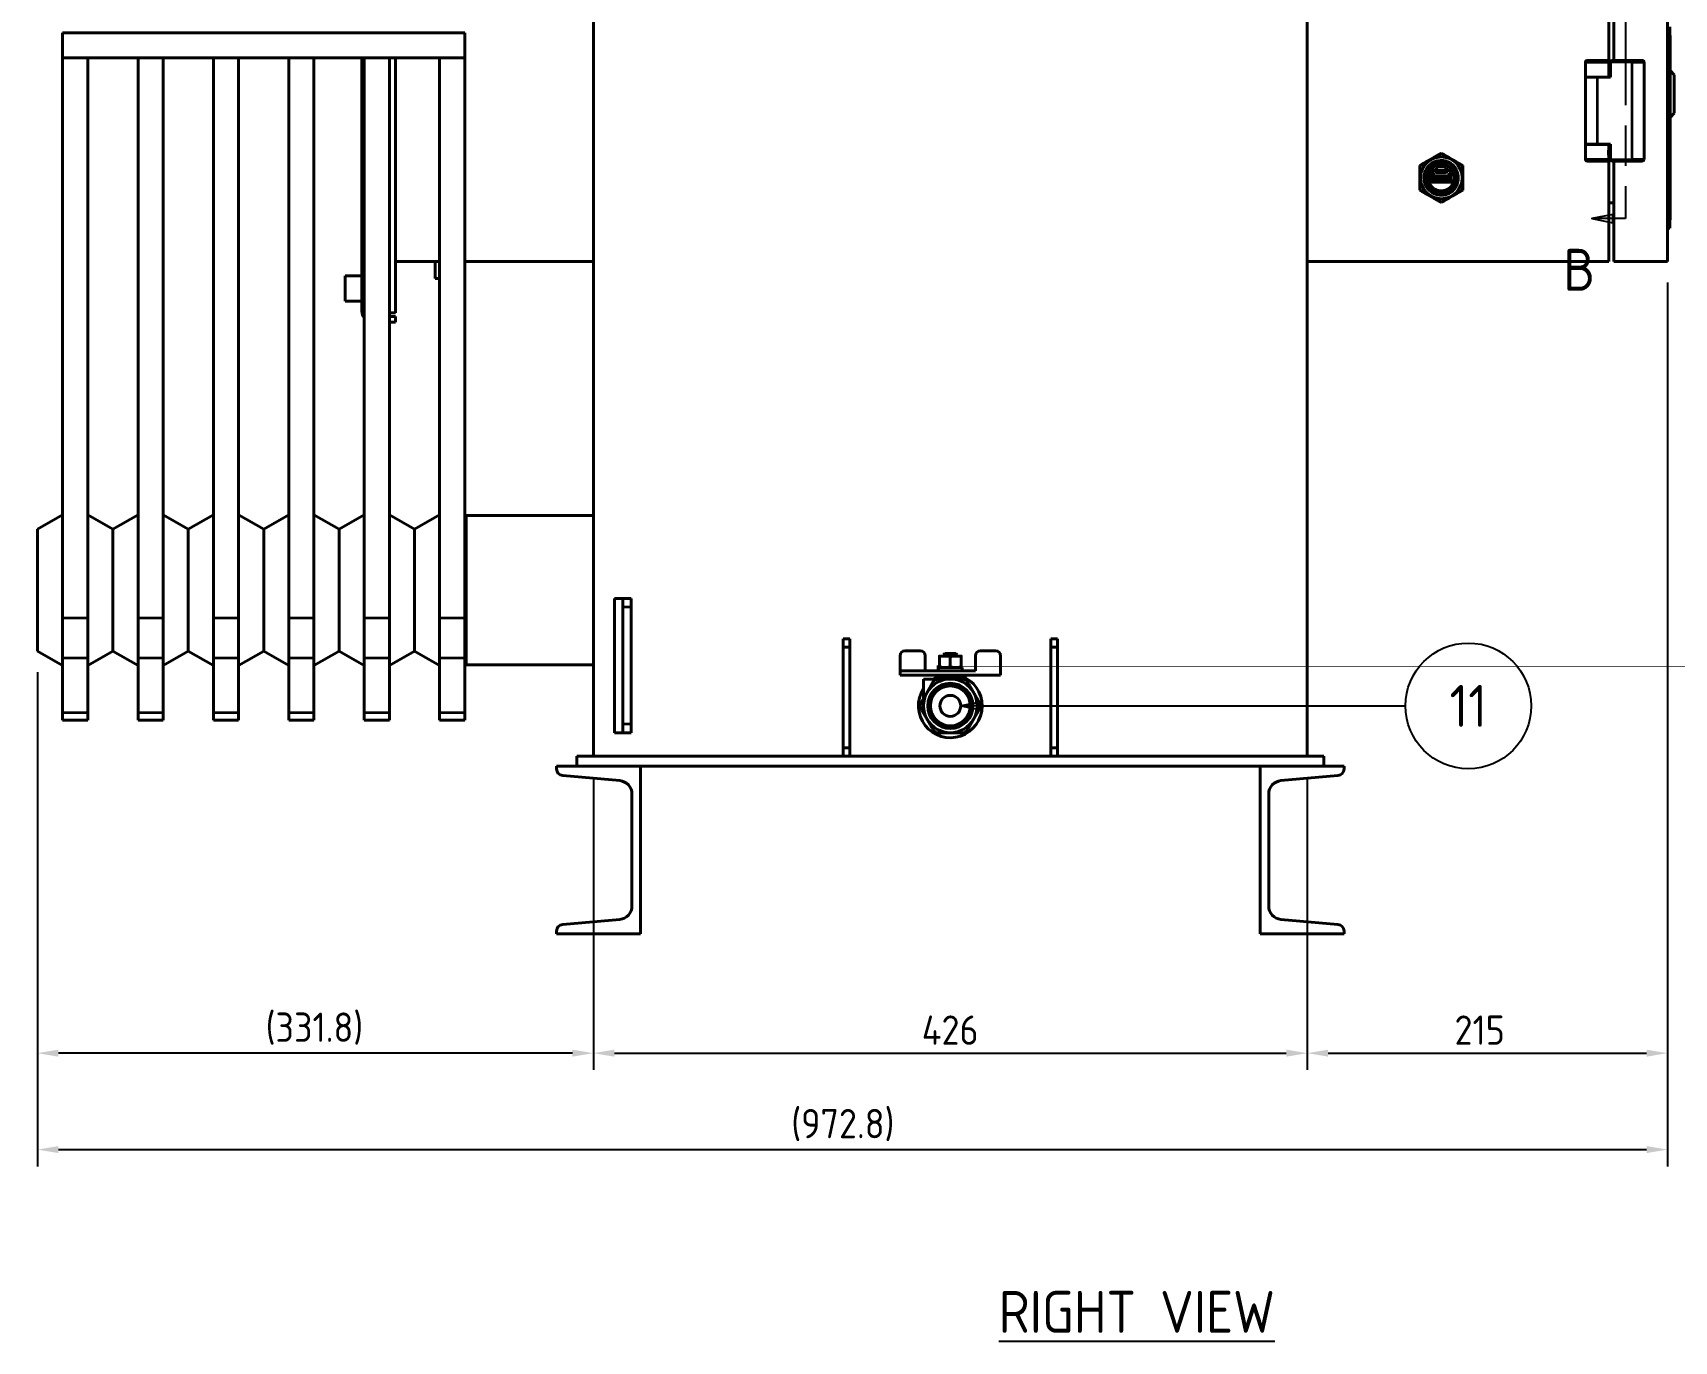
# Model space of a CAD drawing. Header units: millimetres. Extents: x 0 to 5945, y 0 to 4205.
# Drawn here: x 3195 to 4174, y 1000 to 1780 of the extents above; entities that cross this region are included whole.
import ezdxf

# ---------------------------------------------------------------- set-up
doc = ezdxf.new("R2010")
doc.units = ezdxf.units.MM
doc.header["$LTSCALE"] = 5
doc.linetypes.add('CHAIN', pattern=[0.3543, 0.2362, -0.0295, 0.0591, -0.0295])
doc.linetypes.add('DOUBLE_DASH_CHAIN', pattern=[1.2403, 0.6614, -0.0827, 0.1654, -0.0827, 0.1654, -0.0827])
for name, color, linetype, lineweight in [('가시적인 것(ISO)', 3, 'Continuous', 40), ('가시적인 좁은 것(ISO)', 3, 'Continuous', 35), ('기호(ISO)', 5, 'Continuous', 25), ('단면선(ISO)', 7, 'CHAIN', 25), ('치수(ISO)', 2, 'Continuous', 25)]:
    doc.layers.add(name, color=color, linetype=linetype, lineweight=lineweight)
doc.styles.add('문자 텍스트_PSTEK_POSCO', font='isocp.shx')
doc.styles.add('부품번호텍스트_PSTEK_POSCO', font='isocp.shx')
doc.styles.add('치수 텍스트_PSTEK_POSCO', font='isocp.shx')
doc.dimstyles.new('치수_PSTEK_POSCO', dxfattribs={"dimscale": 5, "dimtxt": 3.5, "dimasz": 2.5, "dimexe": 2, "dimexo": 2.5, "dimgap": 1, "dimtad": 1, "dimrnd": 1e-08, "dimdsep": 46, "dimtxsty": '치수 텍스트_PSTEK_POSCO', "dimcen": 0.09, "dimdle": 10, "dimclrd": 7, "dimclre": 7, "dimclrt": 2, "dimadec": 1, "dimazin": 2, "dimtfac": 1, "dimtmove": 0, "dimatfit": 3, "dimfxl": 0, "dimtolj": 1, "dimlwd": -1, "dimlwe": -1, "dimarcsym": 0})
doc.dimstyles.new('치수_PSTEK_POSCO$7', dxfattribs={"dimscale": 5, "dimtxt": 3.5, "dimasz": 2.5, "dimexe": 2, "dimexo": 2.5, "dimgap": 1, "dimtad": 1, "dimrnd": 1e-08, "dimdsep": 46, "dimtxsty": '치수 텍스트_PSTEK_POSCO', "dimcen": 0.09, "dimdle": 10, "dimclrd": 7, "dimclre": 7, "dimclrt": 2, "dimadec": 1, "dimazin": 2, "dimtfac": 1, "dimtmove": 0, "dimatfit": 3, "dimfxl": 0, "dimtolj": 1, "dimlwd": -1, "dimlwe": -1, "dimarcsym": 0})

# ---------------------------------------------------------------- blocks, each defined once
blk = doc.blocks.new('2dTransSection0')
at = {"layer": '단면선(ISO)', "linetype": 'Continuous'}
for p, q in [((827.55, 475.91), (825.05, 475.41)), ((827.55, 475.41), (825.05, 475.41)), ((825.05, 475.41), (827.55, 474.91)), ((827.55, 474.91), (827.55, 475.91)), ((829.05, 475.41), (827.55, 475.41)), ((829.05, 475.41), (829.05, 471.54)), ((829.05, 337.76), (829.05, 333.89)), ((827.55, 334.39), (825.05, 333.89)), ((827.55, 333.89), (825.05, 333.89)), ((825.05, 333.89), (827.55, 333.39)), ((827.55, 333.39), (827.55, 334.39)), ((829.05, 333.89), (827.55, 333.89))]:
    blk.add_line(p, q, dxfattribs=at)
at = {"layer": '단면선(ISO)', "linetype": 'DOUBLE_DASH_CHAIN', "ltscale": 5.84134}
blk.add_line((829.05, 475.41), (829.05, 333.89), dxfattribs=at)
at = {"layer": '단면선(ISO)', "linetype": 'Continuous', "flags": 128}
for points in [[(827.55, 475.91), (825.05, 475.41), (827.55, 474.91), (827.55, 475.91)], [(827.55, 334.39), (825.05, 333.89), (827.55, 333.39), (827.55, 334.39)]]:
    blk.add_lwpolyline(points, dxfattribs=at)
at = {"layer": '단면선(ISO)'}
for points in [[(827.55, 475.91), (825.05, 475.41), (827.55, 474.91), (827.55, 475.91)], [(827.55, 334.39), (825.05, 333.89), (827.55, 333.39), (827.55, 334.39)]]:
    blk.add_solid(points, dxfattribs=at)
at = {"layer": '단면선(ISO)', "char_height": 5, "attachment_point": 7, "style": '부품번호텍스트_PSTEK_POSCO'}
for insert in [(821.63, 478.91), (821.63, 325.28)]:
    blk.add_mtext('B', dxfattribs=dict(at, insert=insert))
blk = doc.blocks.new('*D50')
at = {"layer": 'Defpoints', "color": 0, "transparency": 16777216}
for p in [(3529.34, 1348.72), (3955.34, 1348.72), (3955.34, 1171.54)]:
    blk.add_point(p, dxfattribs=at)
at = {"layer": '치수(ISO)', "color": 7, "transparency": 16777216}
for p, q in [((3529.34, 1336.22), (3529.34, 1161.54)), ((3955.34, 1336.22), (3955.34, 1161.54)), ((3541.84, 1171.54), (3942.84, 1171.54))]:
    blk.add_line(p, q, dxfattribs=at)
for points in [[(3541.84, 1173.62), (3541.84, 1169.45), (3529.34, 1171.54)], [(3942.84, 1173.62), (3942.84, 1169.45), (3955.34, 1171.54)]]:
    blk.add_solid(points, dxfattribs=at)
at = {"layer": '치수(ISO)', "color": 2, "transparency": 16777216, "insert": (3725.28, 1185.29), "char_height": 17.5, "attachment_point": 4, "style": '치수 텍스트_PSTEK_POSCO'}
blk.add_mtext('\\A1;426', dxfattribs=at)
blk = doc.blocks.new('*D51')
at = {"layer": 'Defpoints', "color": 0, "transparency": 16777216}
for p in [(4170.34, 1643.72), (3955.34, 1348.72), (4170.34, 1171.54)]:
    blk.add_point(p, dxfattribs=at)
at = {"layer": '치수(ISO)', "color": 7, "transparency": 16777216}
for p, q in [((4170.34, 1631.22), (4170.34, 1161.54)), ((3955.34, 1336.22), (3955.34, 1161.54)), ((3967.84, 1171.54), (4157.84, 1171.54))]:
    blk.add_line(p, q, dxfattribs=at)
for points in [[(3967.84, 1173.62), (3967.84, 1169.45), (3955.34, 1171.54)], [(4157.84, 1173.62), (4157.84, 1169.45), (4170.34, 1171.54)]]:
    blk.add_solid(points, dxfattribs=at)
at = {"layer": '치수(ISO)', "color": 2, "transparency": 16777216, "insert": (4043.26, 1185.29), "char_height": 17.5, "attachment_point": 4, "style": '치수 텍스트_PSTEK_POSCO'}
blk.add_mtext('\\A1;215', dxfattribs=at)
blk = doc.blocks.new('*D52')
at = {"layer": 'Defpoints', "color": 0, "transparency": 16777216}
for p in [(3197.54, 1411.38), (3529.34, 1348.72), (3197.54, 1171.54)]:
    blk.add_point(p, dxfattribs=at)
at = {"layer": '치수(ISO)', "color": 7, "transparency": 16777216}
for p, q in [((3197.54, 1398.88), (3197.54, 1161.54)), ((3529.34, 1336.22), (3529.34, 1161.54)), ((3516.84, 1171.54), (3210.04, 1171.54))]:
    blk.add_line(p, q, dxfattribs=at)
for points in [[(3210.04, 1173.62), (3210.04, 1169.45), (3197.54, 1171.54)], [(3516.84, 1173.62), (3516.84, 1169.45), (3529.34, 1171.54)]]:
    blk.add_solid(points, dxfattribs=at)
at = {"layer": '치수(ISO)', "color": 2, "transparency": 16777216, "insert": (3333.7, 1186.16), "char_height": 17.5, "attachment_point": 4, "style": '치수 텍스트_PSTEK_POSCO'}
blk.add_mtext('\\A1;(331.8)', dxfattribs=at)
blk = doc.blocks.new('*D57')
at = {"layer": 'Defpoints', "color": 0, "transparency": 16777216}
for p in [(4170.34, 1643.72), (3197.54, 1411.38), (4170.34, 1114.02)]:
    blk.add_point(p, dxfattribs=at)
at = {"layer": '치수(ISO)', "color": 7, "transparency": 16777216}
for p, q in [((4170.34, 1631.22), (4170.34, 1104.02)), ((3197.54, 1398.88), (3197.54, 1104.02)), ((3210.04, 1114.02), (4157.84, 1114.02))]:
    blk.add_line(p, q, dxfattribs=at)
for points in [[(3210.04, 1116.11), (3210.04, 1111.94), (3197.54, 1114.02)], [(4157.84, 1116.11), (4157.84, 1111.94), (4170.34, 1114.02)]]:
    blk.add_solid(points, dxfattribs=at)
at = {"layer": '치수(ISO)', "color": 2, "transparency": 16777216, "insert": (3647.42, 1128.65), "char_height": 17.5, "attachment_point": 4, "style": '치수 텍스트_PSTEK_POSCO'}
blk.add_mtext('\\A1;(972.8)', dxfattribs=at)
blk = doc.blocks.new('품번기호9')
at = {"layer": '기호(ISO)', "color": 7}
for p, q in [((752.22, 276.24), (749.72, 275.74)), ((752.22, 275.24), (752.22, 276.24)), ((752.22, 275.74), (749.72, 275.74)), ((749.72, 275.74), (752.22, 275.24)), ((752.22, 275.74), (802.8, 275.74))]:
    blk.add_line(p, q, dxfattribs=at)
at = {"layer": '기호(ISO)', "color": 7, "flags": 128}
blk.add_lwpolyline([(752.22, 276.24), (749.72, 275.74), (752.22, 275.24), (752.22, 276.24)], dxfattribs=at)
at = {"layer": '기호(ISO)'}
blk.add_circle((810.3, 275.74), 7.5, dxfattribs=at)
at = {"layer": '기호(ISO)', "color": 7}
blk.add_solid([(752.22, 276.24), (749.72, 275.74), (752.22, 275.24), (752.22, 276.24)], dxfattribs=at)
at = {"layer": '기호(ISO)', "color": 7, "insert": (810.3, 275.74), "char_height": 5, "attachment_point": 5, "style": '부품번호텍스트_PSTEK_POSCO'}
blk.add_mtext('11', dxfattribs=at)

msp = doc.modelspace()

# ---------------------------------------------------------------- linework, layer by layer
at = {"layer": '가시적인 것(ISO)'}
for p, q in [((4170.343, 1643.721), (4170.343, 2313.721)), ((4135.343, 2194.721), (4135.343, 1762.721)), ((4138.343, 2193.721), (4138.343, 1763.721)), ((3529.343, 1348.721), (3529.343, 1787.721)), ((3955.343, 1348.721), (3955.343, 1787.721)), ((4171.843, 1663.721), (4171.843, 1783.721)), ((3212.543, 1780.221), (3452.543, 1780.221)), ((3212.543, 1765.221), (3212.543, 1780.221)), ((3452.543, 1780.221), (3452.543, 1765.221)), ((4171.843, 1778.721), (4171.853, 1778.721)), ((4171.843, 1773.721), (4171.853, 1773.721)), ((4171.853, 1778.721), (4171.853, 1773.721)), ((4171.853, 1773.721), (4171.853, 1673.721)), ((3212.543, 1430.994), (3212.543, 1765.221)), ((3452.543, 1765.221), (3212.543, 1765.221)), ((3227.543, 1765.221), (3227.543, 1430.994)), ((3257.543, 1430.994), (3257.543, 1765.221)), ((3272.543, 1765.221), (3272.543, 1430.994)), ((3302.543, 1430.994), (3302.543, 1765.221)), ((3317.543, 1765.221), (3317.543, 1430.994)), ((3347.543, 1430.994), (3347.543, 1765.221)), ((3362.543, 1765.221), (3362.543, 1430.994)), ((3391.143, 1614.121), (3391.143, 1765.221)), ((3392.543, 1430.994), (3392.543, 1765.221)), ((3407.543, 1765.221), (3407.543, 1430.994)), ((3411.143, 1765.221), (3411.143, 1613.184)), ((3437.543, 1430.994), (3437.543, 1765.221)), ((3452.543, 1765.221), (3452.543, 1430.994)), ((4149.343, 1763.721), (4137.343, 1763.721)), ((4149.343, 1763.721), (4155.343, 1763.721)), ((4121.343, 1753.871), (4121.343, 1762.721)), ((4135.343, 1753.871), (4121.343, 1753.871)), ((4121.343, 1753.721), (4121.343, 1753.871)), ((4121.343, 1753.721), (4128.343, 1753.721)), ((4121.343, 1713.721), (4121.343, 1753.721)), ((4136.343, 1753.721), (4128.343, 1753.721)), ((4135.343, 1762.721), (4135.343, 1753.871)), ((4135.343, 1753.871), (4135.343, 1753.721)), ((4136.343, 1762.721), (4136.343, 1753.721)), ((4156.343, 1704.721), (4156.343, 1762.721)), ((4174.343, 1755.221), (4171.853, 1757.711)), ((4174.343, 1755.221), (4174.343, 1732.221)), ((4174.343, 1732.221), (4171.853, 1729.731)), ((4035.343, 1708.501), (4022.543, 1701.111)), ((4048.143, 1701.111), (4035.343, 1708.501)), ((4035.343, 1708.391), (4035.343, 1708.501)), ((4121.343, 1713.571), (4121.343, 1713.721)), ((4128.343, 1713.721), (4121.343, 1713.721)), ((4121.343, 1713.571), (4135.343, 1713.571)), ((4121.343, 1704.721), (4121.343, 1713.571)), ((4128.343, 1713.721), (4136.343, 1713.721)), ((4135.343, 1713.721), (4135.343, 1713.571)), ((4135.343, 1713.571), (4135.343, 1710.721)), ((4135.343, 1710.721), (4135.343, 1706.721)), ((4135.343, 1706.721), (4135.343, 1704.721)), ((4135.343, 1704.721), (4135.343, 1643.721)), ((4136.343, 1713.721), (4136.343, 1704.721)), ((4022.543, 1701.111), (4022.543, 1686.331)), ((4022.639, 1701.056), (4022.543, 1701.111)), ((4029.343, 1691.221), (4029.343, 1697.721)), ((4029.343, 1696.721), (4029.706, 1696.721)), ((4032.277, 1698.021), (4029.643, 1698.021)), ((4030.025, 1696.721), (4029.706, 1696.721)), ((4030.025, 1692.721), (4030.025, 1696.721)), ((4030.025, 1696.521), (4030.903, 1696.521)), ((4030.903, 1696.521), (4030.903, 1692.321)), ((4031.548, 1695.549), (4031.548, 1692.895)), ((4031.998, 1695.549), (4031.998, 1692.895)), ((4032.19, 1696.621), (4032.19, 1698.021)), ((4038.497, 1696.621), (4032.19, 1696.621)), ((4032.277, 1698.021), (4032.277, 1699.421)), ((4033.343, 1699.421), (4032.277, 1699.421)), ((4038.41, 1698.021), (4032.277, 1698.021)), ((4032.568, 1695.549), (4032.568, 1692.895)), ((4033.018, 1695.549), (4033.018, 1692.895)), ((4033.343, 1700.521), (4037.343, 1700.521)), ((4033.343, 1700.521), (4033.343, 1699.421)), ((4033.343, 1700.221), (4037.343, 1700.221)), ((4033.588, 1695.549), (4033.588, 1692.895)), ((4034.038, 1695.549), (4034.038, 1692.895)), ((4034.608, 1695.549), (4034.608, 1692.895)), ((4035.058, 1695.549), (4035.058, 1692.895)), ((4035.628, 1695.549), (4035.628, 1692.895)), ((4036.078, 1695.549), (4036.078, 1692.895)), ((4036.648, 1695.549), (4036.648, 1692.895)), ((4037.098, 1695.549), (4037.098, 1692.895)), ((4037.343, 1700.521), (4037.343, 1699.421)), ((4038.41, 1699.421), (4037.343, 1699.421)), ((4037.668, 1695.549), (4037.668, 1692.895)), ((4038.118, 1695.549), (4038.118, 1692.895)), ((4038.41, 1698.021), (4038.41, 1699.421)), ((4041.043, 1698.021), (4038.41, 1698.021)), ((4038.497, 1698.021), (4038.497, 1696.621)), ((4038.688, 1695.549), (4038.688, 1692.895)), ((4039.138, 1695.549), (4039.138, 1692.895)), ((4039.783, 1696.521), (4041.343, 1696.521)), ((4039.783, 1692.321), (4039.783, 1696.521)), ((4041.245, 1696.221), (4040.925, 1696.221)), ((4040.925, 1696.221), (4040.925, 1692.721)), ((4041.245, 1696.221), (4041.343, 1696.221)), ((4041.343, 1691.221), (4041.343, 1697.721)), ((4044.343, 1697.339), (4044.343, 1697.711)), ((4044.343, 1690.103), (4044.343, 1697.339)), ((4044.343, 1695.321), (4044.443, 1695.321)), ((4044.443, 1695.321), (4044.443, 1693.721)), ((4048.143, 1701.111), (4048.048, 1701.056)), ((4048.143, 1686.331), (4048.143, 1701.111)), ((4137.343, 1703.721), (4149.343, 1703.721)), ((4138.343, 1703.721), (4138.343, 1643.721)), ((4155.343, 1703.721), (4149.343, 1703.721)), ((4022.639, 1686.386), (4022.543, 1686.331)), ((4022.543, 1686.331), (4035.343, 1678.941)), ((4029.706, 1692.721), (4029.343, 1692.721)), ((4030.903, 1692.321), (4029.343, 1692.321)), ((4029.343, 1691.8), (4031.498, 1691.8)), ((4031.548, 1691.281), (4029.343, 1691.281)), ((4041.243, 1691.121), (4029.443, 1691.121)), ((4029.706, 1692.721), (4030.025, 1692.721)), ((4031.498, 1691.8), (4031.498, 1694.221)), ((4031.498, 1694.221), (4031.548, 1694.221)), ((4031.548, 1691.121), (4031.548, 1692.895)), ((4031.998, 1694.221), (4032.048, 1694.221)), ((4031.998, 1691.121), (4031.998, 1692.895)), ((4032.568, 1691.281), (4031.998, 1691.281)), ((4032.048, 1694.221), (4032.048, 1691.8)), ((4032.048, 1691.8), (4032.518, 1691.8)), ((4032.518, 1691.8), (4032.518, 1694.221)), ((4032.518, 1694.221), (4032.568, 1694.221)), ((4032.568, 1691.121), (4032.568, 1692.895)), ((4033.018, 1694.221), (4033.068, 1694.221)), ((4033.018, 1691.121), (4033.018, 1692.895)), ((4033.588, 1691.281), (4033.018, 1691.281)), ((4033.068, 1694.221), (4033.068, 1691.8)), ((4033.068, 1691.8), (4033.538, 1691.8)), ((4033.538, 1691.8), (4033.538, 1694.221)), ((4033.538, 1694.221), (4033.588, 1694.221)), ((4033.588, 1691.121), (4033.588, 1692.895)), ((4034.038, 1694.221), (4034.088, 1694.221)), ((4034.038, 1691.121), (4034.038, 1692.895)), ((4034.608, 1691.281), (4034.038, 1691.281)), ((4034.088, 1694.221), (4034.088, 1691.8)), ((4034.088, 1691.8), (4034.558, 1691.8)), ((4034.558, 1691.8), (4034.558, 1694.221)), ((4034.558, 1694.221), (4034.608, 1694.221)), ((4034.608, 1691.121), (4034.608, 1692.895)), ((4035.058, 1694.221), (4035.108, 1694.221)), ((4035.058, 1691.121), (4035.058, 1692.895)), ((4035.628, 1691.281), (4035.058, 1691.281)), ((4035.108, 1694.221), (4035.108, 1691.8)), ((4035.108, 1691.8), (4035.578, 1691.8)), ((4035.343, 1678.941), (4048.143, 1686.331)), ((4035.578, 1691.8), (4035.578, 1694.221)), ((4035.578, 1694.221), (4035.628, 1694.221)), ((4035.628, 1691.121), (4035.628, 1692.895)), ((4036.078, 1694.221), (4036.128, 1694.221)), ((4036.078, 1691.121), (4036.078, 1692.895)), ((4036.648, 1691.281), (4036.078, 1691.281)), ((4036.128, 1694.221), (4036.128, 1691.8)), ((4036.128, 1691.8), (4036.598, 1691.8)), ((4036.598, 1691.8), (4036.598, 1694.221)), ((4036.598, 1694.221), (4036.648, 1694.221)), ((4036.648, 1691.121), (4036.648, 1692.895)), ((4037.098, 1694.221), (4037.148, 1694.221)), ((4037.098, 1691.121), (4037.098, 1692.895)), ((4037.668, 1691.281), (4037.098, 1691.281)), ((4037.148, 1694.221), (4037.148, 1691.8)), ((4037.148, 1691.8), (4037.618, 1691.8)), ((4037.618, 1691.8), (4037.618, 1694.221)), ((4037.618, 1694.221), (4037.668, 1694.221)), ((4037.668, 1691.121), (4037.668, 1692.895)), ((4038.118, 1694.221), (4038.168, 1694.221)), ((4038.118, 1691.121), (4038.118, 1692.895)), ((4038.688, 1691.281), (4038.118, 1691.281)), ((4038.168, 1694.221), (4038.168, 1691.8)), ((4038.168, 1691.8), (4038.638, 1691.8)), ((4038.638, 1691.8), (4038.638, 1694.221)), ((4038.638, 1694.221), (4038.688, 1694.221)), ((4038.688, 1691.121), (4038.688, 1692.895)), ((4039.138, 1694.221), (4039.188, 1694.221)), ((4039.138, 1691.121), (4039.138, 1692.895)), ((4041.343, 1691.281), (4039.138, 1691.281)), ((4039.188, 1694.221), (4039.188, 1691.8)), ((4039.188, 1691.8), (4041.343, 1691.8)), ((4041.343, 1692.321), (4039.783, 1692.321)), ((4040.925, 1692.721), (4041.245, 1692.721)), ((4041.343, 1692.721), (4041.245, 1692.721)), ((4044.343, 1692.121), (4044.443, 1692.121)), ((4044.343, 1690.029), (4044.343, 1690.103)), ((4044.443, 1693.721), (4044.443, 1692.121)), ((4048.048, 1686.386), (4048.143, 1686.331)), ((4035.343, 1679.051), (4035.343, 1678.941)), ((4135.343, 1678.721), (4138.343, 1678.721)), ((4171.843, 1673.721), (4171.853, 1673.721)), ((4171.843, 1668.721), (4171.853, 1668.721)), ((4171.853, 1673.721), (4171.853, 1668.721)), ((4171.843, 1663.721), (4170.343, 1663.721)), ((3411.143, 1643.721), (3437.543, 1643.721)), ((3434.843, 1643.721), (3434.843, 1633.721)), ((3452.543, 1643.721), (3529.343, 1643.721)), ((3955.343, 1643.721), (4135.343, 1643.721)), ((4170.343, 1643.721), (4138.343, 1643.721)), ((3381.143, 1635.221), (3381.143, 1620.221)), ((3391.143, 1635.221), (3381.143, 1635.221)), ((3434.843, 1633.721), (3437.543, 1633.721)), ((3391.143, 1620.221), (3381.143, 1620.221)), ((3391.143, 1614.121), (3392.543, 1614.121)), ((3411.143, 1613.184), (3407.543, 1613.184)), ((3407.543, 1610.921), (3411.143, 1610.921)), ((3407.543, 1607.721), (3411.143, 1607.721)), ((3411.143, 1610.921), (3411.143, 1607.721)), ((3197.543, 1484.061), (3212.543, 1492.721)), ((3242.543, 1484.061), (3227.543, 1492.721)), ((3242.543, 1484.061), (3257.543, 1492.721)), ((3287.543, 1484.061), (3272.543, 1492.721)), ((3287.543, 1484.061), (3302.543, 1492.721)), ((3332.543, 1484.061), (3317.543, 1492.721)), ((3332.543, 1484.061), (3347.543, 1492.721)), ((3377.543, 1484.061), (3362.543, 1492.721)), ((3377.543, 1484.061), (3392.543, 1492.721)), ((3422.543, 1484.061), (3407.543, 1492.721)), ((3422.543, 1484.061), (3437.543, 1492.721)), ((3453.323, 1492.271), (3452.543, 1492.721)), ((3453.323, 1492.271), (3453.323, 1403.171)), ((3453.323, 1492.271), (3529.343, 1492.271)), ((3197.543, 1484.061), (3197.543, 1411.381)), ((3242.543, 1484.061), (3242.543, 1411.381)), ((3287.543, 1484.061), (3287.543, 1411.381)), ((3332.543, 1484.061), (3332.543, 1411.381)), ((3377.543, 1484.061), (3377.543, 1411.381)), ((3422.543, 1484.061), (3422.543, 1411.381)), ((3541.843, 1442.721), (3541.843, 1362.721)), ((3541.843, 1442.721), (3546.843, 1442.721)), ((3551.843, 1442.721), (3546.843, 1442.721)), ((3546.843, 1442.051), (3546.843, 1442.721)), ((3546.843, 1437.721), (3546.843, 1442.051)), ((3551.843, 1442.721), (3551.843, 1437.721)), ((3212.543, 1430.994), (3212.543, 1407.151)), ((3227.543, 1407.151), (3227.543, 1430.994)), ((3257.543, 1430.994), (3257.543, 1407.151)), ((3272.543, 1407.151), (3272.543, 1430.994)), ((3302.543, 1430.994), (3302.543, 1407.151)), ((3317.543, 1407.151), (3317.543, 1430.994)), ((3347.543, 1430.994), (3347.543, 1407.151)), ((3362.543, 1407.151), (3362.543, 1430.994)), ((3392.543, 1430.994), (3392.543, 1407.151)), ((3407.543, 1407.151), (3407.543, 1430.994)), ((3437.543, 1430.994), (3437.543, 1407.151)), ((3452.543, 1407.151), (3452.543, 1430.994)), ((3546.843, 1437.721), (3546.843, 1367.721)), ((3551.843, 1367.721), (3551.843, 1437.721)), ((3197.543, 1411.381), (3212.543, 1402.721)), ((3242.543, 1411.381), (3227.543, 1402.721)), ((3242.543, 1411.381), (3257.543, 1402.721)), ((3287.543, 1411.381), (3272.543, 1402.721)), ((3287.543, 1411.381), (3302.543, 1402.721)), ((3332.543, 1411.381), (3317.543, 1402.721)), ((3332.543, 1411.381), (3347.543, 1402.721)), ((3377.543, 1411.381), (3362.543, 1402.721)), ((3377.543, 1411.381), (3392.543, 1402.721)), ((3422.543, 1411.381), (3407.543, 1402.721)), ((3422.543, 1411.381), (3437.543, 1402.721)), ((3678.343, 1418.721), (3678.343, 1413.721)), ((3682.343, 1418.721), (3678.343, 1418.721)), ((3678.343, 1413.721), (3682.343, 1413.721)), ((3678.343, 1413.721), (3678.343, 1353.721)), ((3682.343, 1413.721), (3682.343, 1418.721)), ((3682.343, 1353.721), (3682.343, 1413.721)), ((3715.343, 1411.621), (3724.343, 1411.621)), ((3760.343, 1411.621), (3769.343, 1411.621)), ((3802.343, 1418.721), (3802.343, 1413.721)), ((3806.343, 1418.721), (3802.343, 1418.721)), ((3802.343, 1413.721), (3806.343, 1413.721)), ((3802.343, 1413.721), (3802.343, 1353.721)), ((3806.343, 1413.721), (3806.343, 1418.721)), ((3806.343, 1353.721), (3806.343, 1413.721)), ((3212.543, 1374.85), (3212.543, 1407.151)), ((3227.543, 1407.151), (3227.543, 1374.85)), ((3257.543, 1374.85), (3257.543, 1407.151)), ((3272.543, 1407.151), (3272.543, 1374.85)), ((3302.543, 1374.85), (3302.543, 1407.151)), ((3317.543, 1407.151), (3317.543, 1374.85)), ((3347.543, 1374.85), (3347.543, 1407.151)), ((3362.543, 1407.151), (3362.543, 1374.85)), ((3392.543, 1374.85), (3392.543, 1407.151)), ((3407.543, 1407.151), (3407.543, 1374.85)), ((3437.543, 1374.85), (3437.543, 1407.151)), ((3452.543, 1407.151), (3452.543, 1374.85)), ((3453.323, 1403.171), (3452.543, 1402.721)), ((3453.323, 1403.171), (3529.343, 1403.171)), ((3712.343, 1399.621), (3712.343, 1408.621)), ((3727.343, 1399.621), (3727.343, 1408.621)), ((3735.843, 1402.721), (3735.143, 1402.721)), ((3735.143, 1399.621), (3735.143, 1402.721)), ((3735.343, 1401.621), (3749.343, 1401.621)), ((3735.343, 1401.621), (3735.343, 1399.621)), ((3735.843, 1408.421), (3739.093, 1408.421)), ((3735.843, 1408.152), (3735.843, 1401.891)), ((3739.11, 1410.021), (3738.343, 1409.254)), ((3738.343, 1409.254), (3746.343, 1409.254)), ((3738.343, 1409.254), (3738.343, 1408.421)), ((3739.093, 1408.421), (3745.593, 1408.421)), ((3739.11, 1410.021), (3745.576, 1410.021)), ((3742.343, 1408.152), (3742.343, 1401.891)), ((3745.576, 1410.021), (3746.343, 1409.254)), ((3745.593, 1408.421), (3748.843, 1408.421)), ((3746.343, 1409.254), (3746.343, 1408.421)), ((3748.843, 1408.152), (3748.843, 1401.891)), ((3749.343, 1401.621), (3749.343, 1399.621)), ((3757.343, 1399.621), (3757.343, 1408.621)), ((3772.343, 1397.121), (3772.343, 1408.621)), ((3712.343, 1399.621), (3712.343, 1397.121)), ((3712.343, 1399.621), (3757.343, 1399.621)), ((3772.343, 1397.121), (3712.343, 1397.121)), ((3732.843, 1394.721), (3726.343, 1394.721)), ((3726.343, 1383.008), (3726.343, 1394.721)), ((3732.843, 1393.916), (3732.843, 1394.721)), ((3735.143, 1394.721), (3735.143, 1397.121)), ((3735.943, 1397.121), (3735.843, 1397.021)), ((3735.843, 1397.021), (3748.843, 1397.021)), ((3735.843, 1397.021), (3735.843, 1396.021)), ((3735.843, 1396.021), (3748.843, 1396.021)), ((3735.943, 1395.921), (3735.843, 1396.021)), ((3735.943, 1395.921), (3735.843, 1395.821)), ((3735.843, 1395.821), (3748.843, 1395.821)), ((3735.843, 1395.821), (3735.843, 1394.821)), ((3735.843, 1394.821), (3748.843, 1394.821)), ((3735.943, 1394.721), (3735.843, 1394.821)), ((3735.943, 1395.921), (3748.743, 1395.921)), ((3748.743, 1397.121), (3748.843, 1397.021)), ((3748.743, 1395.921), (3748.843, 1396.021)), ((3748.743, 1395.921), (3748.843, 1395.821)), ((3748.743, 1394.721), (3748.843, 1394.821)), ((3748.843, 1397.021), (3748.843, 1396.021)), ((3748.843, 1395.821), (3748.843, 1394.821)), ((3212.543, 1374.85), (3212.543, 1370.221)), ((3227.543, 1370.221), (3227.543, 1374.85)), ((3257.543, 1374.85), (3257.543, 1370.221)), ((3272.543, 1370.221), (3272.543, 1374.85)), ((3302.543, 1374.85), (3302.543, 1370.221)), ((3317.543, 1370.221), (3317.543, 1374.85)), ((3347.543, 1374.85), (3347.543, 1370.221)), ((3362.543, 1370.221), (3362.543, 1374.85)), ((3392.543, 1374.85), (3392.543, 1370.221)), ((3407.543, 1370.221), (3407.543, 1374.85)), ((3437.543, 1374.85), (3437.543, 1370.221)), ((3452.543, 1370.221), (3452.543, 1374.85)), ((3212.543, 1370.221), (3227.543, 1370.221)), ((3257.543, 1370.221), (3272.543, 1370.221)), ((3302.543, 1370.221), (3317.543, 1370.221)), ((3347.543, 1370.221), (3362.543, 1370.221)), ((3392.543, 1370.221), (3407.543, 1370.221)), ((3437.543, 1370.221), (3452.543, 1370.221)), ((3546.843, 1362.721), (3541.843, 1362.721)), ((3546.843, 1363.391), (3546.843, 1367.721)), ((3546.843, 1362.721), (3546.843, 1363.391)), ((3546.843, 1362.721), (3551.843, 1362.721)), ((3551.843, 1367.721), (3551.843, 1362.721)), ((3682.343, 1353.721), (3678.343, 1353.721)), ((3678.343, 1353.721), (3678.343, 1348.721)), ((3682.343, 1348.721), (3682.343, 1353.721)), ((3806.343, 1353.721), (3802.343, 1353.721)), ((3802.343, 1353.721), (3802.343, 1348.721)), ((3806.343, 1348.721), (3806.343, 1353.721)), ((3507.343, 1341.074), (3507.343, 1342.721)), ((3507.343, 1342.721), (3557.343, 1342.721)), ((3678.343, 1348.721), (3519.343, 1348.721)), ((3519.343, 1342.721), (3519.343, 1348.721)), ((3557.343, 1342.721), (3927.343, 1342.721)), ((3557.343, 1342.721), (3557.343, 1242.721)), ((3678.343, 1348.721), (3682.343, 1348.721)), ((3802.343, 1348.721), (3682.343, 1348.721)), ((3802.343, 1348.721), (3806.343, 1348.721)), ((3965.343, 1348.721), (3806.343, 1348.721)), ((3927.343, 1242.721), (3927.343, 1342.721)), ((3927.343, 1342.721), (3977.343, 1342.721)), ((3965.343, 1342.721), (3965.343, 1348.721)), ((3977.343, 1342.721), (3977.343, 1341.074)), ((3545.041, 1334.11), (3510.995, 1337.089)), ((3973.692, 1337.089), (3939.646, 1334.11)), ((3552.343, 1259.302), (3552.343, 1326.141)), ((3932.343, 1326.141), (3932.343, 1259.302)), ((3507.343, 1242.721), (3507.343, 1244.369)), ((3510.995, 1248.353), (3545.041, 1251.332)), ((3939.646, 1251.332), (3973.692, 1248.353)), ((3977.343, 1244.369), (3977.343, 1242.721)), ((3557.343, 1242.721), (3507.343, 1242.721)), ((3977.343, 1242.721), (3927.343, 1242.721))]:
    msp.add_line(p, q, dxfattribs=at)
for centre, radius in [((4035.343, 1693.721), 12.471), ((4035.343, 1693.721), 8.2), ((4035.343, 1693.721), 7.8), ((3742.343, 1378.721), 13.517), ((3742.343, 1378.721), 12.318), ((3742.343, 1378.721), 11.887), ((3742.343, 1378.721), 6.25)]:
    msp.add_circle(centre, radius, dxfattribs=at)
for centre, radius, start, end in [((4122.343, 1762.721), 1, 90, 180), ((4134.343, 1762.721), 1, 0, 90), ((4137.343, 1762.721), 1, 90, 180), ((4155.343, 1762.721), 1, 0, 90), ((4122.343, 1704.721), 1, 180, 270), ((4134.343, 1704.721), 1, 270, 0), ((4137.343, 1704.721), 1, 180, 270), ((4155.343, 1704.721), 1, 270, 0), ((4035.343, 1693.721), 10.319, 132.520109, 177.166925), ((4035.343, 1693.721), 9.7, 21.900185, 338.099815), ((4029.643, 1697.721), 0.3, 90, 180), ((4041.043, 1697.721), 0.3, 0, 90), ((4029.443, 1691.221), 0.1, 180, 270), ((4041.243, 1691.221), 0.1, 270, 0), ((3397.543, 1614.121), 6.4, 180, 218.624833), ((3715.343, 1408.621), 3, 90, 180), ((3724.343, 1408.621), 3, 0, 90), ((3760.343, 1408.621), 3, 90, 180), ((3769.343, 1408.621), 3, 0, 90), ((3742.343, 1378.721), 19, 147.363102, 69.99481), ((3742.343, 1378.721), 16, 90, 150), ((3742.343, 1378.721), 19, 112.268495, 122.636898), ((3742.343, 1378.721), 17.92, 116.765501, 123.234499), ((3742.343, 1378.721), 16, 30, 90), ((3742.343, 1378.721), 17.92, 56.765501, 63.234499), ((3742.343, 1378.721), 16, 150, 210), ((3742.343, 1378.721), 16, 330, 30), ((3742.343, 1378.721), 17.92, 176.765501, 183.234499), ((3742.343, 1378.721), 17.92, 356.765501, 3.234499), ((3742.343, 1378.721), 16, 210, 270), ((3742.343, 1378.721), 17.92, 236.765501, 243.234499), ((3742.343, 1378.721), 16, 270, 330), ((3742.343, 1378.721), 17.92, 296.765501, 303.234499), ((3511.343, 1341.074), 4, 180, 265), ((3544.343, 1326.141), 8, 0, 85), ((3940.343, 1326.141), 8, 95, 180), ((3973.343, 1341.074), 4, 275, 0), ((3544.343, 1259.302), 8, 275, 0), ((3940.343, 1259.302), 8, 180, 265), ((3511.343, 1244.369), 4, 95, 180), ((3973.343, 1244.369), 4, 0, 85)]:
    msp.add_arc(centre, radius, start, end, dxfattribs=at)
for points, knots in [([(4122.343, 1763.721), (4122.355, 1763.721), (4122.373, 1763.721), (4122.431, 1763.721), (4122.435, 1763.721), (4122.439, 1763.721), (4122.443, 1763.721), (4122.505, 1763.721), (4122.595, 1763.721), (4122.712, 1763.721), (4122.729, 1763.721), (4122.746, 1763.721), (4122.765, 1763.721), (4122.876, 1763.721), (4123.009, 1763.721), (4123.162, 1763.721), (4123.213, 1763.721), (4123.265, 1763.721), (4123.321, 1763.721), (4123.548, 1763.721), (4123.808, 1763.721), (4124.101, 1763.721), (4124.357, 1763.721), (4124.634, 1763.721), (4124.931, 1763.721), (4124.974, 1763.721), (4125.018, 1763.721), (4125.06, 1763.721), (4125.357, 1763.721), (4125.668, 1763.721), (4125.994, 1763.721), (4126.041, 1763.721), (4126.09, 1763.721), (4126.135, 1763.721), (4126.474, 1763.721), (4126.822, 1763.721), (4127.18, 1763.721), (4127.204, 1763.721), (4127.229, 1763.721), (4127.251, 1763.721), (4127.612, 1763.721), (4127.977, 1763.721), (4128.343, 1763.721)], [0, 0, 0, 0, 0.05859375, 0.05859375, 0.05859375, 0.0625, 0.0625, 0.0625, 0.1171875, 0.1171875, 0.1171875, 0.125, 0.125, 0.125, 0.171875, 0.171875, 0.171875, 0.1875, 0.1875, 0.1875, 0.25, 0.25, 0.25, 0.3046875, 0.3046875, 0.3046875, 0.3125, 0.3125, 0.3125, 0.3671875, 0.3671875, 0.3671875, 0.375, 0.375, 0.375, 0.43359375, 0.43359375, 0.43359375, 0.4375, 0.4375, 0.4375, 0.5, 0.5, 0.5, 0.5]), ([(4128.343, 1763.721), (4128.687, 1763.721), (4129.028, 1763.721), (4129.367, 1763.721), (4129.39, 1763.721), (4129.411, 1763.721), (4129.435, 1763.721), (4129.77, 1763.721), (4130.096, 1763.721), (4130.416, 1763.721), (4130.461, 1763.721), (4130.505, 1763.721), (4130.552, 1763.721), (4130.834, 1763.721), (4131.107, 1763.721), (4131.368, 1763.721), (4131.455, 1763.721), (4131.54, 1763.721), (4131.627, 1763.721), (4131.973, 1763.721), (4132.293, 1763.721), (4132.586, 1763.721), (4132.842, 1763.721), (4133.073, 1763.721), (4133.279, 1763.721), (4133.308, 1763.721), (4133.338, 1763.721), (4133.365, 1763.721), (4133.559, 1763.721), (4133.726, 1763.721), (4133.864, 1763.721), (4133.884, 1763.721), (4133.904, 1763.721), (4133.922, 1763.721), (4134.056, 1763.721), (4134.159, 1763.721), (4134.229, 1763.721), (4134.234, 1763.721), (4134.239, 1763.721), (4134.243, 1763.721), (4134.31, 1763.721), (4134.33, 1763.721), (4134.343, 1763.721)], [0.5, 0.5, 0.5, 0.5, 0.55859375, 0.55859375, 0.55859375, 0.5625, 0.5625, 0.5625, 0.6171875, 0.6171875, 0.6171875, 0.625, 0.625, 0.625, 0.671875, 0.671875, 0.671875, 0.6875, 0.6875, 0.6875, 0.75, 0.75, 0.75, 0.8046875, 0.8046875, 0.8046875, 0.8125, 0.8125, 0.8125, 0.8671875, 0.8671875, 0.8671875, 0.875, 0.875, 0.875, 0.93359375, 0.93359375, 0.93359375, 0.9375, 0.9375, 0.9375, 1, 1, 1, 1]), ([(4135.343, 1706.721), (4135.337, 1706.742), (4135.328, 1706.772), (4135.274, 1706.977), (4135.235, 1707.13), (4135.162, 1707.484), (4135.123, 1707.708), (4135.067, 1708.2), (4135.051, 1708.469), (4135.051, 1708.974), (4135.067, 1709.242), (4135.123, 1709.735), (4135.162, 1709.959), (4135.235, 1710.312), (4135.274, 1710.466), (4135.328, 1710.67), (4135.337, 1710.701), (4135.343, 1710.721)], [-0.90954053, -0.90954053, -0.90954053, -0.90954053, -0.8337547, -0.8337547, -0.75796886, -0.75796886, -0.68216461, -0.68216461, -0.60636035, -0.60636035, -0.5305561, -0.5305561, -0.45475184, -0.45475184, -0.37896601, -0.37896601, -0.30318018, -0.30318018, -0.30318018, -0.30318018]), ([(4028.369, 1701.327), (4028.803, 1701.724), (4029.269, 1702.084), (4030.257, 1702.718), (4030.776, 1702.993), (4031.886, 1703.463), (4032.477, 1703.653), (4033.692, 1703.926), (4034.314, 1704.008), (4035.62, 1704.059), (4036.302, 1704.018), (4037.775, 1703.782), (4038.557, 1703.56), (4039.822, 1703.034), (4040.32, 1702.778), (4041.159, 1702.256), (4041.507, 1702.008), (4042.345, 1701.329), (4042.811, 1700.872), (4043.651, 1699.876), (4044.024, 1699.338), (4044.343, 1698.769)], [0.000027, 0.000027, 0.000027, 0.000027, 0.1764249, 0.1764249, 0.3522959, 0.3522959, 0.5381784, 0.5381784, 0.725877, 0.725877, 0.9303668, 0.9303668, 1.1734305, 1.1734305, 1.3413473, 1.3413473, 1.4696628, 1.4696628, 1.6648162, 1.6648162, 1.8607312, 1.8607312, 1.8607312, 1.8607312]), ([(4044.343, 1697.711), (4044.051, 1698.417), (4043.676, 1699.09), (4042.779, 1700.336), (4042.256, 1700.906), (4040.685, 1702.269), (4039.537, 1702.921), (4036.948, 1703.787), (4035.618, 1703.917), (4033.29, 1703.757), (4032.209, 1703.501), (4030.16, 1702.651), (4029.211, 1702.062), (4028.37, 1701.326)], [0, 0, 0, 0, 0.2293204, 0.2293204, 0.4607423, 0.4607423, 0.8568907, 0.8568907, 1.2866542, 1.2866542, 1.675384, 1.675384, 2.0677775, 2.0677775, 2.0677775, 2.0677775]), ([(4044.343, 1698.769), (4044.343, 1698.591), (4044.343, 1698.412), (4044.343, 1698.06), (4044.343, 1697.886), (4044.343, 1697.711)], [-0.10893792, -0.10893792, -0.10893792, -0.10893792, -0.0536825, -0.0536825, 0, 0, 0, 0]), ([(4044.343, 1698.053), (4044.422, 1697.899), (4044.497, 1697.742), (4045.128, 1696.337), (4045.399, 1695.04), (4045.497, 1692.15), (4045.137, 1690.82), (4044.675, 1689.573), (4044.519, 1689.216), (4044.343, 1688.87)], [0.5489562, 0.5489562, 0.5489562, 0.5489562, 0.6007247, 0.6007247, 1.0094111, 1.0094111, 1.5563047, 1.5563047, 1.7834172, 1.7834172, 1.7834172, 1.7834172]), ([(4044.343, 1689.718), (4044.36, 1689.757), (4044.377, 1689.795), (4044.909, 1691.033), (4045.18, 1692.322), (4045.198, 1694.131), (4045.164, 1694.634), (4045.007, 1695.719), (4044.869, 1696.297), (4044.581, 1697.153), (4044.469, 1697.441), (4044.343, 1697.724)], [-1.39765765, -1.39765765, -1.39765765, -1.39765765, -1.38507181, -1.38507181, -0.99353455, -0.99353455, -0.84247267, -0.84247267, -0.66461439, -0.66461439, -0.57161402, -0.57161402, -0.57161402, -0.57161402]), ([(4134.343, 1703.721), (4134.331, 1703.721), (4134.314, 1703.721), (4134.255, 1703.721), (4134.251, 1703.721), (4134.248, 1703.721), (4134.243, 1703.721), (4134.181, 1703.721), (4134.092, 1703.721), (4133.974, 1703.721), (4133.957, 1703.721), (4133.941, 1703.721), (4133.922, 1703.721), (4133.81, 1703.721), (4133.678, 1703.721), (4133.525, 1703.721), (4133.474, 1703.721), (4133.422, 1703.721), (4133.365, 1703.721), (4133.139, 1703.721), (4132.879, 1703.721), (4132.586, 1703.721), (4132.33, 1703.721), (4132.053, 1703.721), (4131.755, 1703.721), (4131.713, 1703.721), (4131.669, 1703.721), (4131.627, 1703.721), (4131.33, 1703.721), (4131.018, 1703.721), (4130.692, 1703.721), (4130.646, 1703.721), (4130.597, 1703.721), (4130.552, 1703.721), (4130.213, 1703.721), (4129.865, 1703.721), (4129.507, 1703.721), (4129.483, 1703.721), (4129.458, 1703.721), (4129.435, 1703.721), (4129.075, 1703.721), (4128.71, 1703.721), (4128.343, 1703.721), (4128, 1703.721), (4127.658, 1703.721), (4127.319, 1703.721), (4127.297, 1703.721), (4127.275, 1703.721), (4127.251, 1703.721), (4126.917, 1703.721), (4126.59, 1703.721), (4126.271, 1703.721), (4126.225, 1703.721), (4126.182, 1703.721), (4126.135, 1703.721), (4125.852, 1703.721), (4125.58, 1703.721), (4125.318, 1703.721), (4125.231, 1703.721), (4125.147, 1703.721), (4125.06, 1703.721), (4124.714, 1703.721), (4124.393, 1703.721), (4124.101, 1703.721), (4123.845, 1703.721), (4123.614, 1703.721), (4123.408, 1703.721), (4123.379, 1703.721), (4123.349, 1703.721), (4123.321, 1703.721), (4123.127, 1703.721), (4122.961, 1703.721), (4122.822, 1703.721), (4122.802, 1703.721), (4122.782, 1703.721), (4122.765, 1703.721), (4122.63, 1703.721), (4122.528, 1703.721), (4122.457, 1703.721), (4122.452, 1703.721), (4122.448, 1703.721), (4122.443, 1703.721), (4122.377, 1703.721), (4122.357, 1703.721), (4122.343, 1703.721)], [0, 0, 0, 0, 0.0585937, 0.0585937, 0.0585937, 0.0625, 0.0625, 0.0625, 0.1171875, 0.1171875, 0.1171875, 0.125, 0.125, 0.125, 0.171875, 0.171875, 0.171875, 0.1875, 0.1875, 0.1875, 0.25, 0.25, 0.25, 0.3046875, 0.3046875, 0.3046875, 0.3125, 0.3125, 0.3125, 0.3671875, 0.3671875, 0.3671875, 0.375, 0.375, 0.375, 0.4335937, 0.4335937, 0.4335937, 0.4375, 0.4375, 0.4375, 0.5, 0.5, 0.5, 0.5585937, 0.5585937, 0.5585937, 0.5625, 0.5625, 0.5625, 0.6171875, 0.6171875, 0.6171875, 0.625, 0.625, 0.625, 0.671875, 0.671875, 0.671875, 0.6875, 0.6875, 0.6875, 0.75, 0.75, 0.75, 0.8046875, 0.8046875, 0.8046875, 0.8125, 0.8125, 0.8125, 0.8671875, 0.8671875, 0.8671875, 0.875, 0.875, 0.875, 0.9335937, 0.9335937, 0.9335937, 0.9375, 0.9375, 0.9375, 1, 1, 1, 1]), ([(4025.036, 1694.159), (4025.014, 1692.892), (4025.224, 1691.619), (4026.096, 1689.248), (4026.752, 1688.151), (4028.58, 1686.075), (4029.691, 1685.319), (4031.536, 1684.419), (4032.826, 1683.919), (4035.774, 1683.747), (4037.064, 1683.919), (4038.958, 1684.56), (4039.611, 1684.867), (4040.821, 1685.608), (4041.379, 1686.036), (4041.885, 1686.519)], [0.0000403, 0.0000403, 0.0000403, 0.0000403, 0.38026, 0.38026, 0.7568761, 0.7568761, 1.2090463, 1.2090463, 1.5664862, 1.5664862, 1.838396, 1.838396, 1.9927448, 1.9927448, 2.1428666, 2.1428666, 2.1428666, 2.1428666]), ([(4044.343, 1688.674), (4044.139, 1688.31), (4043.913, 1687.959), (4043.423, 1687.29), (4043.159, 1686.971), (4042.325, 1686.08), (4041.705, 1685.557), (4040.591, 1684.821), (4040.129, 1684.564), (4039.028, 1684.059), (4038.381, 1683.836), (4037.046, 1683.521), (4036.363, 1683.43), (4035.051, 1683.388), (4034.426, 1683.424), (4033.124, 1683.62), (4032.452, 1683.792), (4031.217, 1684.243), (4030.653, 1684.509), (4029.528, 1685.17), (4028.976, 1685.572), (4027.998, 1686.447), (4027.567, 1686.91), (4026.796, 1687.906), (4026.458, 1688.437), (4025.885, 1689.55), (4025.65, 1690.129), (4025.271, 1691.378), (4025.138, 1692.048), (4025.041, 1693.057), (4025.025, 1693.388), (4025.024, 1693.867), (4025.028, 1694.013), (4025.034, 1694.159)], [0.000001, 0.000001, 0.000001, 0.000001, 0.1251082, 0.1251082, 0.2490433, 0.2490433, 0.4913716, 0.4913716, 0.6498155, 0.6498155, 0.8547075, 0.8547075, 1.0611773, 1.0611773, 1.2485158, 1.2485158, 1.4562312, 1.4562312, 1.6429676, 1.6429676, 1.8474851, 1.8474851, 2.0367988, 2.0367988, 2.2253905, 2.2253905, 2.4124306, 2.4124306, 2.6169251, 2.6169251, 2.7164601, 2.7164601, 2.7604111, 2.7604111, 2.7604111, 2.7604111]), ([(4041.262, 1685.243), (4040.045, 1684.392), (4038.766, 1683.886), (4036.102, 1683.301), (4034.733, 1683.328), (4033.535, 1683.54)], [0.0000345, 0.0000345, 0.0000345, 0.0000345, 0.44543229, 0.44543229, 0.98067413, 0.98067413, 0.98067413, 0.98067413]), ([(4041.922, 1686.553), (4042.427, 1687.016), (4042.877, 1687.529), (4043.699, 1688.687), (4044.06, 1689.342), (4044.343, 1690.028)], [0.00009603, 0.00009603, 0.00009603, 0.00009603, 0.20539549, 0.20539549, 0.42988737, 0.42988737, 0.42988737, 0.42988737]), ([(4044.343, 1690.029), (4044.343, 1689.805), (4044.343, 1689.582), (4044.343, 1689.13), (4044.343, 1688.901), (4044.343, 1688.674)], [-0.14025355, -0.14025355, -0.14025355, -0.14025355, -0.07118876, -0.07118876, -0.00000564, -0.00000564, -0.00000564, -0.00000564])]:
    msp.add_open_spline(points, degree=3, knots=knots, dxfattribs=at)
for points, weights in [([(4022.639, 1701.056), (4029.029, 1704.659), (4035.343, 1708.391)], [1.24077700271, 1.4412632765, 1.24077700271]), ([(4035.343, 1708.391), (4041.658, 1704.659), (4048.048, 1701.056)], [1.24077700271, 1.4412632765, 1.24077700271]), ([(4022.639, 1686.386), (4022.714, 1693.721), (4022.639, 1701.056)], [1.24077700271, 1.4412632765, 1.24077700271]), ([(4048.048, 1701.056), (4047.973, 1693.721), (4048.048, 1686.386)], [1.24077700271, 1.4412632765, 1.24077700271]), ([(4035.343, 1679.051), (4029.029, 1682.784), (4022.639, 1686.386)], [1.24077700271, 1.4412632765, 1.24077700271]), ([(4048.048, 1686.386), (4041.658, 1682.784), (4035.343, 1679.051)], [1.24077700271, 1.4412632765, 1.24077700271]), ([(3735.843, 1408.421), (3735.843, 1408.421), (3735.843, 1408.152)], [1, 1.04314139574, 1.01001874936]), ([(3735.843, 1408.152), (3737.585, 1408.421), (3739.093, 1408.421)], [1.01001874936, 1.04314139574, 1]), ([(3735.843, 1401.891), (3735.843, 1401.621), (3735.843, 1401.621)], [1.01001874936, 1.04314139574, 1]), ([(3739.093, 1401.621), (3737.585, 1401.621), (3735.843, 1401.891)], [1, 1.04314139574, 1.01001874936]), ([(3739.093, 1408.421), (3740.602, 1408.421), (3742.343, 1408.152)], [1, 1.04314139574, 1.01001874936]), ([(3742.343, 1401.891), (3740.602, 1401.621), (3739.093, 1401.621)], [1.01001874936, 1.04314139574, 1]), ([(3742.343, 1408.152), (3744.085, 1408.421), (3745.593, 1408.421)], [1.01001874936, 1.04314139574, 1]), ([(3745.593, 1401.621), (3744.085, 1401.621), (3742.343, 1401.891)], [1, 1.04314139574, 1.01001874936]), ([(3745.593, 1408.421), (3747.102, 1408.421), (3748.843, 1408.152)], [1, 1.04314139574, 1.01001874936]), ([(3748.843, 1401.891), (3747.102, 1401.621), (3745.593, 1401.621)], [1.01001874936, 1.04314139574, 1]), ([(3748.843, 1408.152), (3748.843, 1408.421), (3748.843, 1408.421)], [1.01001874936, 1.04314139574, 1]), ([(3748.843, 1401.621), (3748.843, 1401.621), (3748.843, 1401.891)], [1, 1.04314139574, 1.01001874936]), ([(3732.522, 1393.71), (3730.39, 1390.018), (3728.487, 1386.721)], [1, 1.0295630141, 1]), ([(3742.343, 1394.721), (3738.537, 1394.721), (3734.273, 1394.721)], [1, 1.0295630141, 1]), ([(3750.413, 1394.721), (3746.15, 1394.721), (3742.343, 1394.721)], [1, 1.0295630141, 1]), ([(3756.2, 1386.721), (3754.296, 1390.018), (3752.165, 1393.71)], [1, 1.0295630141, 1]), ([(3728.487, 1386.721), (3726.584, 1383.425), (3724.452, 1379.732)], [1, 1.0295630141, 1]), ([(3760.235, 1379.732), (3758.103, 1383.425), (3756.2, 1386.721)], [1, 1.0295630141, 1]), ([(3724.452, 1377.71), (3726.584, 1374.018), (3728.487, 1370.721)], [1, 1.0295630141, 1]), ([(3756.2, 1370.721), (3758.103, 1374.018), (3760.235, 1377.71)], [1, 1.0295630141, 1]), ([(3728.487, 1370.721), (3730.39, 1367.425), (3732.522, 1363.732)], [1, 1.0295630141, 1]), ([(3734.273, 1362.721), (3738.537, 1362.721), (3742.343, 1362.721)], [1, 1.0295630141, 1]), ([(3742.343, 1362.721), (3746.15, 1362.721), (3750.413, 1362.721)], [1, 1.0295630141, 1]), ([(3752.165, 1363.732), (3754.296, 1367.425), (3756.2, 1370.721)], [1, 1.0295630141, 1])]:
    msp.add_rational_spline(points, weights, degree=2, dxfattribs=at)
for points in [[(4044.343, 1697.711), (4044.343, 1697.711), (4044.343, 1697.711), (4044.343, 1697.711)], [(4025.037, 1694.231), (4025.036, 1694.207), (4025.035, 1694.183), (4025.034, 1694.159)], [(4041.959, 1685.803), (4041.735, 1685.606), (4041.503, 1685.419), (4041.263, 1685.242)], [(4041.885, 1686.519), (4041.897, 1686.531), (4041.909, 1686.542), (4041.922, 1686.554)], [(4041.922, 1686.553), (4041.911, 1686.543), (4041.9, 1686.533), (4041.889, 1686.523)], [(4041.922, 1686.553), (4041.912, 1686.544), (4041.901, 1686.535), (4041.891, 1686.525)], [(4041.922, 1686.553), (4041.922, 1686.553), (4041.922, 1686.553), (4041.922, 1686.553)], [(4033.53, 1683.541), (4033.233, 1683.601), (4032.939, 1683.674), (4032.65, 1683.76)], [(4033.535, 1683.54), (4033.533, 1683.54), (4033.532, 1683.541), (4033.53, 1683.541)]]:
    msp.add_open_spline(points, degree=3, dxfattribs=at)
at = {"layer": '가시적인 좁은 것(ISO)'}
for p, q in [((4149.343, 1763.721), (4149.343, 1762.721)), ((4121.343, 1762.721), (4135.343, 1762.721)), ((4128.343, 1753.721), (4128.343, 1713.721)), ((4149.343, 1762.721), (4136.343, 1762.721)), ((4149.343, 1762.721), (4156.343, 1762.721)), ((4149.343, 1704.721), (4149.343, 1762.721)), ((4135.343, 1704.721), (4121.343, 1704.721)), ((4136.343, 1704.721), (4149.343, 1704.721)), ((4149.343, 1704.721), (4149.343, 1703.721)), ((4156.343, 1704.721), (4149.343, 1704.721)), ((4029.706, 1696.721), (4029.706, 1692.721)), ((4041.245, 1692.721), (4041.245, 1696.221)), ((4031.998, 1692.895), (4031.548, 1692.895)), ((4033.018, 1692.895), (4032.568, 1692.895)), ((4034.038, 1692.895), (4033.588, 1692.895)), ((4035.058, 1692.895), (4034.608, 1692.895)), ((4036.078, 1692.895), (4035.628, 1692.895)), ((4037.098, 1692.895), (4036.648, 1692.895)), ((4038.118, 1692.895), (4037.668, 1692.895)), ((4039.138, 1692.895), (4038.688, 1692.895)), ((4044.343, 1693.721), (4044.443, 1693.721)), ((3227.543, 1430.994), (3212.543, 1430.994)), ((3272.543, 1430.994), (3257.543, 1430.994)), ((3317.543, 1430.994), (3302.543, 1430.994)), ((3362.543, 1430.994), (3347.543, 1430.994)), ((3407.543, 1430.994), (3392.543, 1430.994)), ((3452.543, 1430.994), (3437.543, 1430.994)), ((3546.843, 1437.721), (3551.843, 1437.721)), ((3227.543, 1407.151), (3212.543, 1407.151)), ((3272.543, 1407.151), (3257.543, 1407.151)), ((3317.543, 1407.151), (3302.543, 1407.151)), ((3362.543, 1407.151), (3347.543, 1407.151)), ((3407.543, 1407.151), (3392.543, 1407.151)), ((3452.543, 1407.151), (3437.543, 1407.151)), ((3212.543, 1374.85), (3227.543, 1374.85)), ((3257.543, 1374.85), (3272.543, 1374.85)), ((3302.543, 1374.85), (3317.543, 1374.85)), ((3347.543, 1374.85), (3362.543, 1374.85)), ((3392.543, 1374.85), (3407.543, 1374.85)), ((3437.543, 1374.85), (3452.543, 1374.85)), ((3551.843, 1367.721), (3546.843, 1367.721))]:
    msp.add_line(p, q, dxfattribs=at)

# ---------------------------------------------------------------- block references
at = {"layer": '기호(ISO)', "xscale": 5, "yscale": 5, "zscale": 5}
msp.add_blockref('품번기호9', (0, 0), dxfattribs=at)
at = {"layer": '단면선(ISO)', "xscale": 5, "yscale": 5, "zscale": 5}
msp.add_blockref('2dTransSection0', (0, 0), dxfattribs=at)

# ---------------------------------------------------------------- texts
at = {"layer": '기호(ISO)', "color": 2, "insert": (3853.648, 1017.234), "char_height": 25, "width": 625.93245, "attachment_point": 5, "style": '문자 텍스트_PSTEK_POSCO'}
msp.add_mtext('{\\fISOCP|b0|i0;\\H25.0000;\\LRIGHT VIEW}', dxfattribs=at)

# ---------------------------------------------------------------- dimensions: what is measured, and where the dimension line sits
at = {"layer": '치수(ISO)', "color": 7}
for base, p1, p2, picture, middle in [((4170.343, 1114.024), (3197.543, 1411.381), (4170.343, 1643.721), '*D57', (3678.943, 1114.024)), ((3197.543, 1171.538), (3529.343, 1348.721), (3197.543, 1411.381), '*D52', (3363.443, 1171.538))]:
    dim = msp.add_linear_dim(base=base, p1=p1, p2=p2, angle=180, text='(<>)', dimstyle='치수_PSTEK_POSCO', override={"dimgap": 1, "dimdec": 2, "dimtol": 0, "dimlim": 0, "dimtp": 0, "dimtm": 0, "dimtdec": 2, "dimtofl": 0, "dimatfit": 1}, dxfattribs=at)
    dim.commit()
    dim.dimension.update_dxf_attribs({"geometry": picture, "text_midpoint": middle, "dimtype": 160})
for base, p1, p2, picture, middle in [((4170.343, 1171.538), (3955.343, 1348.721), (4170.343, 1643.721), '*D51', (4057.843, 1171.538)), ((3955.343, 1171.538), (3529.343, 1348.721), (3955.343, 1348.721), '*D50', (3742.343, 1171.538))]:
    dim = msp.add_linear_dim(base=base, p1=p1, p2=p2, angle=180, dimstyle='치수_PSTEK_POSCO', override={"dimdec": 2, "dimtp": 0, "dimtm": 0, "dimtdec": 2, "dimtofl": 0, "dimatfit": 1}, dxfattribs=at)
    dim.commit()
    dim.dimension.update_dxf_attribs({"geometry": picture, "text_midpoint": middle, "dimtype": 160})

# ---------------------------------------------------------------- leaders
at = {"layer": '기호(ISO)', "color": 7, "annotation_type": 0, "has_hookline": 1, "hookline_direction": 0, "text_width": 239.593}
msp.add_leader([(2846.668, 1249.171), (2969.626, 1027.54), (2982.126, 1027.54)], dimstyle='치수_PSTEK_POSCO$7', override={"dimtad": 0}, dxfattribs=at)

doc.saveas('drawing.dxf')
